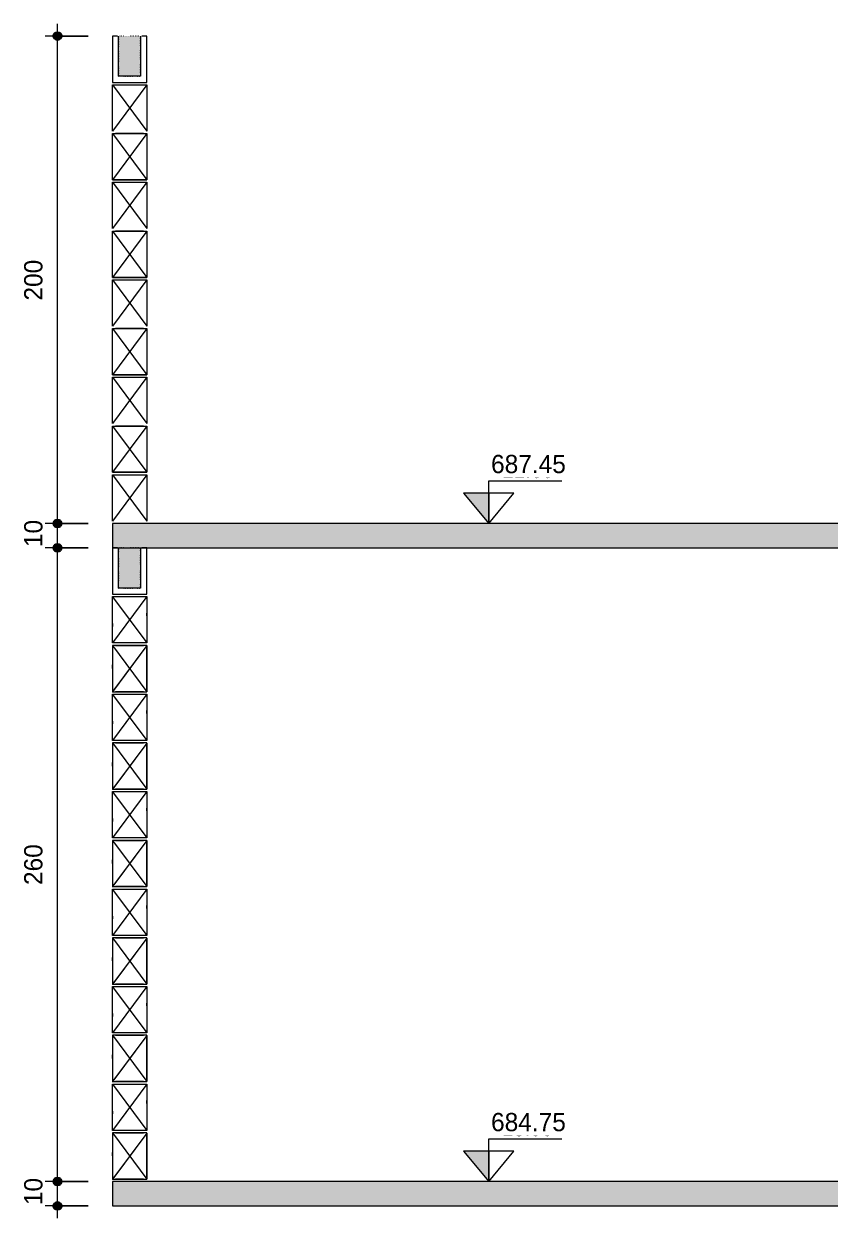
# Model space of a CAD drawing. Header units: centimetres. Extents: x 1490 to 17671, y -2277 to 8860.
# Drawn here: x 11545.7 to 11876, y 1875 to 2365 of the extents above; entities that cross this region are included whole.
import ezdxf

# ---------------------------------------------------------------- set-up
doc = ezdxf.new("R2010")
doc.units = ezdxf.units.CM
doc.linetypes.add('Pontilhada', pattern=[0.6, 0, -0.6])
for name, color, linetype, lineweight, true_color in [('A-ANNO-DIMS-1', 1, 'Continuous', 9, 0xff0000), ('A-FLOR-1', 251, 'Continuous', 9, 0x505050), ('S-BEAM-4', 7, 'Pontilhada', 9, 0xffffff), ('S-BEAM-5', 9, 'Pontilhada', 9, 0xc0c0c0)]:
    doc.layers.add(name, color=color, linetype=linetype, lineweight=lineweight, true_color=true_color)
for name, color, linetype, lineweight in [('A-ANNO-DIMS-50', 7, 'Continuous', 9), ('A-FLOR-2', 7, 'Continuous', 20), ('G-ANNO-DIMS', 7, 'Continuous', 9), ('G-ANNO-TEXT', 7, 'Continuous', 9), ('S-BEAM', 7, 'Continuous', 9), ('S-BEAM-1', 7, 'Continuous', 13)]:
    doc.layers.add(name, color=color, linetype=linetype, lineweight=lineweight)
doc.styles.add('Bahnschrift_8', font='', dxfattribs={"height": 7.5})
doc.styles.add('Bahnschrift_9', font='', dxfattribs={"height": 6.25})
doc.styles.get('Bahnschrift_8').set_extended_font_data('Bahnschrift')
doc.styles.get('Bahnschrift_9').set_extended_font_data('Bahnschrift')
doc.dimstyles.new('Linear_-_2_mm_Arial', dxfattribs={"dimscale": 30.48, "dimtxt": 8.33133, "dimasz": 0.393701, "dimexe": 0.164042, "dimexo": 0.328084, "dimgap": 0.131234, "dimtad": 1, "dimdec": 0, "dimzin": 0, "dimdsep": 46, "dimtxsty": 'Bahnschrift_8', "dimblk1": 'DOTSMALL', "dimblk2": 'DOTSMALL', "dimsah": 1, "dimcen": 0.09, "dimdle": 0.164042, "dimazin": 0, "dimtfac": 1, "dimtdec": 4, "dimtix": 1, "dimtmove": 0, "dimatfit": 3, "dimfxl": 1, "dimtvp": 1, "dimtolj": 1, "dimtzin": 0, "dimarcsym": 2})
doc.dimstyles.new('Linear_-_2_mm_Arial_3', dxfattribs={"dimscale": 30.48, "dimtxt": 8.33133, "dimasz": 0.393701, "dimexe": 0.164042, "dimexo": 0.328084, "dimgap": 0.131234, "dimtad": 1, "dimdec": 0, "dimzin": 0, "dimdsep": 46, "dimtxsty": 'Bahnschrift_8', "dimblk1": 'DOTSMALL', "dimblk2": 'DOTSMALL', "dimsah": 1, "dimcen": 0.09, "dimdle": 0.164042, "dimazin": 0, "dimtfac": 1, "dimtdec": 4, "dimtix": 1, "dimtmove": 0, "dimatfit": 3, "dimfxl": 1, "dimtvp": 1, "dimtolj": 1, "dimtzin": 0, "dimarcsym": 2})

# ---------------------------------------------------------------- blocks, each defined once
blk = doc.blocks.new('LEONE - BLOCO 14X39X19 - LEONE - BLOCO 14X39X19-V25-CORTE A-COB')
at = {"layer": 'S-BEAM-1'}
for p, q in [((559.37, 2180), (573.37, 2161)), ((573.37, 2180), (559.37, 2161)), ((559.37, 2161), (559.37, 2180)), ((559.37, 2180), (573.37, 2180)), ((573.37, 2180), (573.37, 2161))]:
    blk.add_line(p, q, dxfattribs=at)
blk = doc.blocks.new('LEONE - BLOCO 14X39X19 - LEONE - BLOCO 14X39X19-554799-CORTE A-COB')
at = {"layer": 'S-BEAM-1'}
for p, q in [((294.37, 2470), (308.37, 2451)), ((308.37, 2470), (294.37, 2451)), ((294.37, 2451), (294.37, 2470)), ((294.37, 2470), (308.37, 2470)), ((307.12, 2470), (295.62, 2470)), ((308.37, 2470), (308.37, 2451)), ((294.37, 2451), (308.37, 2451))]:
    blk.add_line(p, q, dxfattribs=at)
blk = doc.blocks.new('LEONE - BLOCO 14X39X19 - LEONE - BLOCO 14X39X19-V24-CORTE A-COB')
at = {"layer": 'S-BEAM-1'}
for p, q in [((294.37, 2470), (308.37, 2451)), ((308.37, 2470), (294.37, 2451)), ((294.37, 2451), (294.37, 2470)), ((294.37, 2470), (308.37, 2470)), ((295.62, 2470), (307.12, 2470)), ((308.37, 2470), (308.37, 2451)), ((308.37, 2451), (294.37, 2451))]:
    blk.add_line(p, q, dxfattribs=at)
blk = doc.blocks.new('LEONE - BLOCO CANALETA 14X39X1 - LEONE - BLOCO CANALETA 14X39X19-V29-CORTE A-COB')
at = {"layer": 'S-BEAM'}
for p, q in [((-1405.63, 2360), (-1405.63, 2341)), ((-1403.63, 2360), (-1405.63, 2360)), ((-1391.63, 2360), (-1393.63, 2360)), ((-1391.63, 2341), (-1391.63, 2360)), ((-1405.63, 2341), (-1391.63, 2341))]:
    blk.add_line(p, q, dxfattribs=at)
blk = doc.blocks.new('LEONE - BLOCO CANALETA 14X39X1 - LEONE - BLOCO CANALETA 14X39X19-V28-CORTE A-COB')
at = {"layer": 'S-BEAM'}
for p, q in [((1324.37, 2360), (1324.37, 2341)), ((1326.37, 2360), (1324.37, 2360)), ((1326.87, 2343.5), (1326.87, 2360)), ((1335.87, 2360), (1335.87, 2343.5)), ((1338.37, 2360), (1336.37, 2360)), ((1338.37, 2341), (1338.37, 2360)), ((1335.87, 2343.5), (1326.87, 2343.5)), ((1324.37, 2341), (1338.37, 2341))]:
    blk.add_line(p, q, dxfattribs=at)
blk = doc.blocks.new('LEONE - BARRA GRAUTE CANALETA - LEONE - BARRA GRAUTE CANALETA-V31-CORTE A-COB')
at = {"layer": 'S-BEAM-5'}
blk.add_hatch(color=256, dxfattribs=at).paths.add_polyline_path([(-1394.13, 2343.5), (-1394.13, 2360), (-1403.13, 2360), (-1403.13, 2343.5)])
at = {"layer": 'S-BEAM-4'}
for p, q in [((-1394.13, 2360), (-1403.13, 2360)), ((-1403.13, 2360), (-1403.13, 2343.5)), ((-1394.13, 2343.5), (-1394.13, 2360)), ((-1403.13, 2343.5), (-1394.13, 2343.5))]:
    blk.add_line(p, q, dxfattribs=at)
blk = doc.blocks.new('LEONE - BLOCO 14x34x19 - LEONE - BLOCO 14x34x19-2916605-CORTE A-COB')
at = {"layer": 'S-BEAM-1'}
for p, q in [((-1405.63, 1910), (-1391.63, 1891)), ((-1405.63, 1910), (-1405.63, 1891)), ((-1391.63, 1910), (-1405.63, 1910)), ((-1405.63, 1910), (-1391.63, 1891)), ((-1391.63, 1909.9), (-1405.63, 1891)), ((-1391.63, 1909.9), (-1405.63, 1891)), ((-1404.38, 1910), (-1392.88, 1910)), ((-1391.63, 1891), (-1391.63, 1910)), ((-1391.63, 1909.9), (-1391.63, 1891)), ((-1405.63, 1891), (-1391.63, 1891)), ((-1392.88, 1891), (-1404.38, 1891))]:
    blk.add_line(p, q, dxfattribs=at)
blk = doc.blocks.new('LEONE - BLOCO 14x34x19 - LEONE - BLOCO 14x34x19-V46-CORTE A-COB')
at = {"layer": 'S-BEAM-1'}
for p, q in [((-1405.63, 1910), (-1391.63, 1891)), ((-1405.63, 1910), (-1405.63, 1891)), ((-1391.63, 1910), (-1405.63, 1910)), ((-1405.63, 1910), (-1391.63, 1891)), ((-1405.63, 1910), (-1405.63, 1890.8)), ((-1391.63, 1909.9), (-1405.63, 1891)), ((-1391.63, 1909.9), (-1405.51, 1891.16)), ((-1392.88, 1910), (-1404.38, 1910)), ((-1391.63, 1891), (-1391.63, 1910)), ((-1391.63, 1891), (-1391.63, 1909.9)), ((-1405.63, 1900.5), (-1405.63, 1901.99)), ((-1391.63, 1900.5), (-1391.63, 1901.99)), ((-1405.63, 1900.5), (-1405.63, 1899.01)), ((-1391.63, 1900.5), (-1391.63, 1899.01)), ((-1405.63, 1891), (-1391.63, 1891)), ((-1404.38, 1891), (-1392.88, 1891))]:
    blk.add_line(p, q, dxfattribs=at)
blk = doc.blocks.new('LEONE - BLOCO 14x34x19 - LEONE - BLOCO 14x34x19-V48-CORTE A-COB')
at = {"layer": 'S-BEAM-1'}
for p, q in [((-1391.63, 1930), (-1405.63, 1911)), ((-1405.63, 1911), (-1405.63, 1930)), ((-1405.63, 1930), (-1391.63, 1930)), ((-1405.63, 1929.9), (-1391.63, 1911)), ((-1391.63, 1930), (-1391.63, 1911)), ((-1405.63, 1922.07), (-1405.63, 1923.25)), ((-1391.63, 1922.07), (-1391.63, 1923.25)), ((-1405.63, 1918.93), (-1405.63, 1917.75)), ((-1391.63, 1918.93), (-1391.63, 1917.75)), ((-1391.63, 1911), (-1405.63, 1911))]:
    blk.add_line(p, q, dxfattribs=at)
blk = doc.blocks.new('LEONE - BLOCO CANALETA 14X39X2 - LEONE - BLOCO CANALETA 14X39X19 2-V51-CORTE A-COB')
at = {"layer": 'S-BEAM'}
for p, q in [((-1405.63, 2150), (-1405.63, 2131)), ((-1403.63, 2150), (-1405.63, 2150)), ((-1403.13, 2133.5), (-1403.13, 2150)), ((-1394.13, 2150), (-1394.13, 2133.5)), ((-1391.63, 2150), (-1393.63, 2150)), ((-1391.63, 2131), (-1391.63, 2150)), ((-1394.13, 2133.5), (-1403.13, 2133.5)), ((-1405.63, 2131), (-1391.63, 2131))]:
    blk.add_line(p, q, dxfattribs=at)
blk = doc.blocks.new('LEONE - BARRA GRAUTE CANALETA - LEONE - BARRA GRAUTE CANALETA-V52-CORTE A-COB')
at = {"layer": 'S-BEAM-5'}
blk.add_hatch(color=256, dxfattribs=at).paths.add_polyline_path([(-1403.13, 2133.5), (-1394.13, 2133.5), (-1394.13, 2150), (-1403.13, 2150)])
at = {"layer": 'S-BEAM-4'}
for p, q in [((-1394.13, 2150), (-1403.13, 2150)), ((-1403.13, 2150), (-1403.13, 2133.5)), ((-1394.13, 2133.5), (-1394.13, 2150)), ((-1403.13, 2133.5), (-1394.13, 2133.5))]:
    blk.add_line(p, q, dxfattribs=at)
blk = doc.blocks.new('LEONE - BLOCO CANALETA 14X39X2 - LEONE - BLOCO CANALETA 14X39X19 2-V53-CORTE A-COB')
at = {"layer": 'S-BEAM'}
for p, q in [((-1405.63, 2150), (-1405.63, 2131)), ((-1391.63, 2131), (-1391.63, 2150)), ((-1405.63, 2131), (-1391.63, 2131))]:
    blk.add_line(p, q, dxfattribs=at)
blk = doc.blocks.new('DIMBLOCK326-CORTE A-COB')
at = {"layer": 'A-ANNO-DIMS-50', "lineweight": 35, "true_color": 0xff0000}
h = blk.add_hatch(color=1, dxfattribs=at)
edge = h.paths.add_edge_path()
edge.add_arc((11559.48, 1890), 1.5, 0, 360)
h = blk.add_hatch(color=1, dxfattribs=at)
edge = h.paths.add_edge_path()
edge.add_arc((11559.48, 1880), 1.5, 0, 360)
at = {"layer": 'A-ANNO-DIMS-50', "color": 1, "true_color": 0xff0000}
for p, q in [((11572.1, 1890), (11554.48, 1890)), ((11559.48, 1875), (11559.48, 1890)), ((11559.48, 1890), (11572.1, 1890)), ((11572.1, 1880), (11554.48, 1880)), ((11559.48, 1880), (11572.1, 1880))]:
    blk.add_line(p, q, dxfattribs=at)
at = {"layer": 'A-ANNO-DIMS-50', "color": 1, "lineweight": 35, "true_color": 0xff0000}
for centre in [(11559.48, 1890), (11559.48, 1880)]:
    blk.add_circle(centre, 1.5, dxfattribs=at)
at = {"layer": 'A-ANNO-DIMS-50', "color": 0, "insert": (11545.83, 1880.33), "char_height": 7.5, "width": 11.2094, "attachment_point": 1, "rotation": 90, "line_spacing_factor": 1.009858, "style": 'Bahnschrift_8'}
blk.add_mtext('10', dxfattribs=at)
blk = doc.blocks.new('_DotSmall')
at = {"color": 0, "linetype": 'ByBlock', "const_width": 0.5}
blk.add_lwpolyline([(-0.0625, 0, 1), (0.0625, 0, 1)], format="xyb", close=True, dxfattribs=at)
blk = doc.blocks.new('DIMBLOCK327-CORTE A-COB')
at = {"layer": 'A-ANNO-DIMS-50', "lineweight": 35, "true_color": 0xff0000}
h = blk.add_hatch(color=1, dxfattribs=at)
edge = h.paths.add_edge_path()
edge.add_arc((11559.48, 2150), 1.5, 0, 360)
h = blk.add_hatch(color=1, dxfattribs=at)
edge = h.paths.add_edge_path()
edge.add_arc((11559.48, 1890), 1.5, 0, 360)
at = {"layer": 'A-ANNO-DIMS-50', "color": 1, "true_color": 0xff0000}
for p, q in [((11572.1, 2150), (11554.48, 2150)), ((11559.48, 1890), (11559.48, 2150)), ((11559.48, 2150), (11572.1, 2150)), ((11572.1, 1890), (11554.48, 1890)), ((11559.48, 1890), (11572.1, 1890))]:
    blk.add_line(p, q, dxfattribs=at)
at = {"layer": 'A-ANNO-DIMS-50', "color": 1, "lineweight": 35, "true_color": 0xff0000}
for centre in [(11559.48, 2150), (11559.48, 1890)]:
    blk.add_circle(centre, 1.5, dxfattribs=at)
at = {"layer": 'A-ANNO-DIMS-50', "color": 0, "insert": (11545.83, 2011.67), "char_height": 7.5, "width": 19.9952, "attachment_point": 1, "rotation": 90, "line_spacing_factor": 1.009858, "style": 'Bahnschrift_8'}
blk.add_mtext('260', dxfattribs=at)
blk = doc.blocks.new('DIMBLOCK328-CORTE A-COB')
at = {"layer": 'A-ANNO-DIMS-50', "lineweight": 35, "true_color": 0xff0000}
h = blk.add_hatch(color=1, dxfattribs=at)
edge = h.paths.add_edge_path()
edge.add_arc((11559.48, 2160), 1.5, 0, 360)
h = blk.add_hatch(color=1, dxfattribs=at)
edge = h.paths.add_edge_path()
edge.add_arc((11559.48, 2150), 1.5, 0, 360)
at = {"layer": 'A-ANNO-DIMS-50', "color": 1, "true_color": 0xff0000}
for p, q in [((11572.1, 2160), (11554.48, 2160)), ((11559.48, 2150), (11559.48, 2160)), ((11559.48, 2160), (11572.1, 2160)), ((11572.1, 2150), (11554.48, 2150)), ((11559.48, 2150), (11572.1, 2150))]:
    blk.add_line(p, q, dxfattribs=at)
at = {"layer": 'A-ANNO-DIMS-50', "color": 1, "lineweight": 35, "true_color": 0xff0000}
for centre in [(11559.48, 2160), (11559.48, 2150)]:
    blk.add_circle(centre, 1.5, dxfattribs=at)
at = {"layer": 'A-ANNO-DIMS-50', "color": 0, "insert": (11545.83, 2150.33), "char_height": 7.5, "width": 11.2094, "attachment_point": 1, "rotation": 90, "line_spacing_factor": 1.009858, "style": 'Bahnschrift_8'}
blk.add_mtext('10', dxfattribs=at)
blk = doc.blocks.new('DIMBLOCK329-CORTE A-COB')
at = {"layer": 'A-ANNO-DIMS-50', "lineweight": 35, "true_color": 0xff0000}
h = blk.add_hatch(color=1, dxfattribs=at)
edge = h.paths.add_edge_path()
edge.add_arc((11559.48, 2360), 1.5, 0, 360)
h = blk.add_hatch(color=1, dxfattribs=at)
edge = h.paths.add_edge_path()
edge.add_arc((11559.48, 2160), 1.5, 0, 360)
at = {"layer": 'A-ANNO-DIMS-50', "color": 1, "true_color": 0xff0000}
for p, q in [((11559.48, 2160), (11559.48, 2365)), ((11572.1, 2360), (11554.48, 2360)), ((11559.48, 2360), (11572.1, 2360)), ((11572.1, 2160), (11554.48, 2160)), ((11559.48, 2160), (11572.1, 2160))]:
    blk.add_line(p, q, dxfattribs=at)
at = {"layer": 'A-ANNO-DIMS-50', "color": 1, "lineweight": 35, "true_color": 0xff0000}
for centre in [(11559.48, 2360), (11559.48, 2160)]:
    blk.add_circle(centre, 1.5, dxfattribs=at)
at = {"layer": 'A-ANNO-DIMS-50', "color": 0, "insert": (11545.83, 2251.48), "char_height": 7.5, "width": 20.4496, "attachment_point": 1, "rotation": 90, "line_spacing_factor": 1.009858, "style": 'Bahnschrift_8'}
blk.add_mtext('200', dxfattribs=at)
blk = doc.blocks.new('Elevações de ponto - Cabeça de nível - corte-3218132-CORTE A-COB')
at = {"layer": 'G-ANNO-DIMS'}
blk.add_hatch(color=256, dxfattribs=at).paths.add_polyline_path([(-1251.35, 2172.5), (-1251.35, 2160), (-1261.74, 2172.5)])
for p, q in [((-1251.35, 2177.5), (-1221.35, 2177.5)), ((-1251.35, 2172.5), (-1251.35, 2177.5)), ((-1261.74, 2172.5), (-1251.35, 2160)), ((-1251.35, 2172.5), (-1261.74, 2172.5)), ((-1261.74, 2172.5), (-1251.35, 2160)), ((-1251.35, 2172.5), (-1251.35, 2160)), ((-1251.35, 2160), (-1240.96, 2172.5)), ((-1240.96, 2172.5), (-1251.35, 2172.5)), ((-1251.35, 2160), (-1251.35, 2172.5))]:
    blk.add_line(p, q, dxfattribs=at)

msp = doc.modelspace()

# ---------------------------------------------------------------- hatches: boundary and pattern name
at = {"layer": 'A-FLOR-1'}
h = msp.add_hatch(color=256, dxfattribs=at)
h.paths.add_polyline_path([(13547.1, 2150), (14326.1, 2150), (14326.1, 2160), (13547.1, 2160)])
h.paths.add_polyline_path([(13296.1, 2150), (13296.1, 2160), (11582.1, 2160), (11582.1, 2150)])
h = msp.add_hatch(color=256, dxfattribs=at)
h.paths.add_polyline_path([(12767.1, 1880), (13296.1, 1880), (13296.1, 1890), (12767.1, 1890), (12767.1, 1885)])
h.paths.add_polyline_path([(13547.1, 1880), (13560.98, 1880), (13560.98, 1885), (13561.1, 1885), (13561.1, 1890), (13547.1, 1890), (13547.1, 1885)])
h.paths.add_polyline_path([(14326.1, 1880), (14326.1, 1890), (13977.1, 1890), (13977.1, 1880)])
h.paths.add_polyline_path([(11582.1, 1880), (11931.1, 1880), (11931.1, 1890), (11582.1, 1890), (11582.1, 1885)])

# ---------------------------------------------------------------- linework, layer by layer
at = {"layer": 'A-FLOR-2'}
for p, q in [((13296.1, 2160), (11582.1, 2160)), ((11582.1, 2160), (11582.1, 2150)), ((11582.1, 2150), (13296.1, 2150)), ((11931.1, 1890), (11582.1, 1890)), ((11582.1, 1890), (11582.1, 1880)), ((11582.1, 1880), (11931.1, 1880))]:
    msp.add_line(p, q, dxfattribs=at)

# ---------------------------------------------------------------- block references
at = {"layer": 'G-ANNO-DIMS'}
for p in [(12987.73, 0), (12987.73, -270)]:
    msp.add_blockref('Elevações de ponto - Cabeça de nível - corte-3218132-CORTE A-COB', p, dxfattribs=at)
at = {"layer": 'S-BEAM'}
for name, p in [('LEONE - BLOCO CANALETA 14X39X1 - LEONE - BLOCO CANALETA 14X39X19-V29-CORTE A-COB', (12987.73, 0)), ('LEONE - BLOCO CANALETA 14X39X1 - LEONE - BLOCO CANALETA 14X39X19-V28-CORTE A-COB', (10257.73, 0)), ('LEONE - BLOCO 14X39X19 - LEONE - BLOCO 14X39X19-554799-CORTE A-COB', (11287.73, -150)), ('LEONE - BLOCO 14X39X19 - LEONE - BLOCO 14X39X19-554799-CORTE A-COB', (11287.73, -190)), ('LEONE - BLOCO 14X39X19 - LEONE - BLOCO 14X39X19-554799-CORTE A-COB', (11287.73, -230)), ('LEONE - BLOCO 14X39X19 - LEONE - BLOCO 14X39X19-554799-CORTE A-COB', (11287.73, -270)), ('LEONE - BLOCO CANALETA 14X39X2 - LEONE - BLOCO CANALETA 14X39X19 2-V51-CORTE A-COB', (12987.73, 0)), ('LEONE - BLOCO CANALETA 14X39X2 - LEONE - BLOCO CANALETA 14X39X19 2-V53-CORTE A-COB', (12987.73, 0)), ('LEONE - BLOCO 14x34x19 - LEONE - BLOCO 14x34x19-2916605-CORTE A-COB', (12987.73, 200)), ('LEONE - BLOCO 14x34x19 - LEONE - BLOCO 14x34x19-2916605-CORTE A-COB', (12987.73, 160)), ('LEONE - BLOCO 14x34x19 - LEONE - BLOCO 14x34x19-2916605-CORTE A-COB', (12987.73, 120)), ('LEONE - BLOCO 14x34x19 - LEONE - BLOCO 14x34x19-2916605-CORTE A-COB', (12987.73, 80)), ('LEONE - BLOCO 14x34x19 - LEONE - BLOCO 14x34x19-2916605-CORTE A-COB', (12987.73, 40)), ('LEONE - BLOCO 14x34x19 - LEONE - BLOCO 14x34x19-2916605-CORTE A-COB', (12987.73, 0))]:
    msp.add_blockref(name, p, dxfattribs=at)
at = {"layer": 'S-BEAM-1'}
for name, p in [('LEONE - BLOCO 14X39X19 - LEONE - BLOCO 14X39X19-V25-CORTE A-COB', (11022.73, 160)), ('LEONE - BLOCO 14X39X19 - LEONE - BLOCO 14X39X19-V24-CORTE A-COB', (11287.73, -150)), ('LEONE - BLOCO 14X39X19 - LEONE - BLOCO 14X39X19-V25-CORTE A-COB', (11022.73, 120)), ('LEONE - BLOCO 14X39X19 - LEONE - BLOCO 14X39X19-V24-CORTE A-COB', (11287.73, -190)), ('LEONE - BLOCO 14X39X19 - LEONE - BLOCO 14X39X19-V25-CORTE A-COB', (11022.73, 80)), ('LEONE - BLOCO 14X39X19 - LEONE - BLOCO 14X39X19-V24-CORTE A-COB', (11287.73, -230)), ('LEONE - BLOCO 14X39X19 - LEONE - BLOCO 14X39X19-V25-CORTE A-COB', (11022.73, 40)), ('LEONE - BLOCO 14X39X19 - LEONE - BLOCO 14X39X19-V24-CORTE A-COB', (11287.73, -270)), ('LEONE - BLOCO 14X39X19 - LEONE - BLOCO 14X39X19-V25-CORTE A-COB', (11022.73, 0)), ('LEONE - BLOCO 14x34x19 - LEONE - BLOCO 14x34x19-V48-CORTE A-COB', (12987.73, 200)), ('LEONE - BLOCO 14x34x19 - LEONE - BLOCO 14x34x19-V46-CORTE A-COB', (12987.73, 200)), ('LEONE - BLOCO 14x34x19 - LEONE - BLOCO 14x34x19-V48-CORTE A-COB', (12987.73, 160)), ('LEONE - BLOCO 14x34x19 - LEONE - BLOCO 14x34x19-V46-CORTE A-COB', (12987.73, 160)), ('LEONE - BLOCO 14x34x19 - LEONE - BLOCO 14x34x19-V48-CORTE A-COB', (12987.73, 120)), ('LEONE - BLOCO 14x34x19 - LEONE - BLOCO 14x34x19-V46-CORTE A-COB', (12987.73, 120)), ('LEONE - BLOCO 14x34x19 - LEONE - BLOCO 14x34x19-V48-CORTE A-COB', (12987.73, 80)), ('LEONE - BLOCO 14x34x19 - LEONE - BLOCO 14x34x19-V46-CORTE A-COB', (12987.73, 80)), ('LEONE - BLOCO 14x34x19 - LEONE - BLOCO 14x34x19-V48-CORTE A-COB', (12987.73, 40)), ('LEONE - BLOCO 14x34x19 - LEONE - BLOCO 14x34x19-V46-CORTE A-COB', (12987.73, 40)), ('LEONE - BLOCO 14x34x19 - LEONE - BLOCO 14x34x19-V48-CORTE A-COB', (12987.73, 0)), ('LEONE - BLOCO 14x34x19 - LEONE - BLOCO 14x34x19-V46-CORTE A-COB', (12987.73, 0))]:
    msp.add_blockref(name, p, dxfattribs=at)
at = {"layer": 'S-BEAM-4'}
for name in ['LEONE - BARRA GRAUTE CANALETA - LEONE - BARRA GRAUTE CANALETA-V31-CORTE A-COB', 'LEONE - BARRA GRAUTE CANALETA - LEONE - BARRA GRAUTE CANALETA-V52-CORTE A-COB']:
    msp.add_blockref(name, (12987.73, 0), dxfattribs=at)

# ---------------------------------------------------------------- texts
at = {"layer": 'G-ANNO-DIMS', "char_height": 6.25, "attachment_point": 1, "line_spacing_factor": 1.009858, "style": 'Bahnschrift_9'}
for s, insert, width in [('21.60', (11742.05, 2184.93), 22.4945), ('18.90', (11741.84, 1914.93), 22.9943)]:
    msp.add_mtext(s, dxfattribs=dict(at, insert=insert, width=width))

# ---------------------------------------------------------------- dimensions: what is measured, and where the dimension line sits
at = {"layer": 'A-ANNO-DIMS-1'}
for base, p1, p2, dimstyle, override, picture, middle in [((11559.48, 2360), (11582.1, 2160), (11582.1, 2360), 'Linear_-_2_mm_Arial_3', {"dimpost": '<>', "dimfxl": 200}, 'DIMBLOCK329-CORTE A-COB', (11551.64, 2260)), ((11559.48, 2160), (11582.1, 2150), (11582.1, 2160), 'Linear_-_2_mm_Arial_3', {"dimpost": '<>', "dimfxl": 10}, 'DIMBLOCK328-CORTE A-COB', (11551.64, 2155)), ((11559.48, 2150), (11582.1, 1890), (11582.1, 2150), 'Linear_-_2_mm_Arial', {"dimpost": '<>', "dimfxl": 260}, 'DIMBLOCK327-CORTE A-COB', (11551.64, 2020)), ((11559.48, 1890), (11582.1, 1880), (11582.1, 1890), 'Linear_-_2_mm_Arial', {"dimpost": '<>', "dimfxl": 10}, 'DIMBLOCK326-CORTE A-COB', (11551.64, 1885))]:
    dim = msp.add_linear_dim(base=base, p1=p1, p2=p2, angle=90, dimstyle=dimstyle, override=override, dxfattribs=at)
    dim.commit()
    dim.dimension.update_dxf_attribs({"geometry": picture, "text_midpoint": middle})

# ---------------------------------------------------------------- next in the draw order: texts
at = {"layer": 'G-ANNO-TEXT', "char_height": 7.5, "width": 36.8776, "attachment_point": 1, "style": 'Bahnschrift_8', "bg_fill": 3, "box_fill_scale": 1.25, "bg_fill_color": 9, "bg_fill_true_color": 13158600, "bg_fill_transparency": 0}
for s, insert in [('687.45', (11737.36, 2188.16)), ('684.75', (11737.36, 1918.16))]:
    msp.add_mtext(s, dxfattribs=dict(at, insert=insert))

doc.saveas('drawing.dxf')
